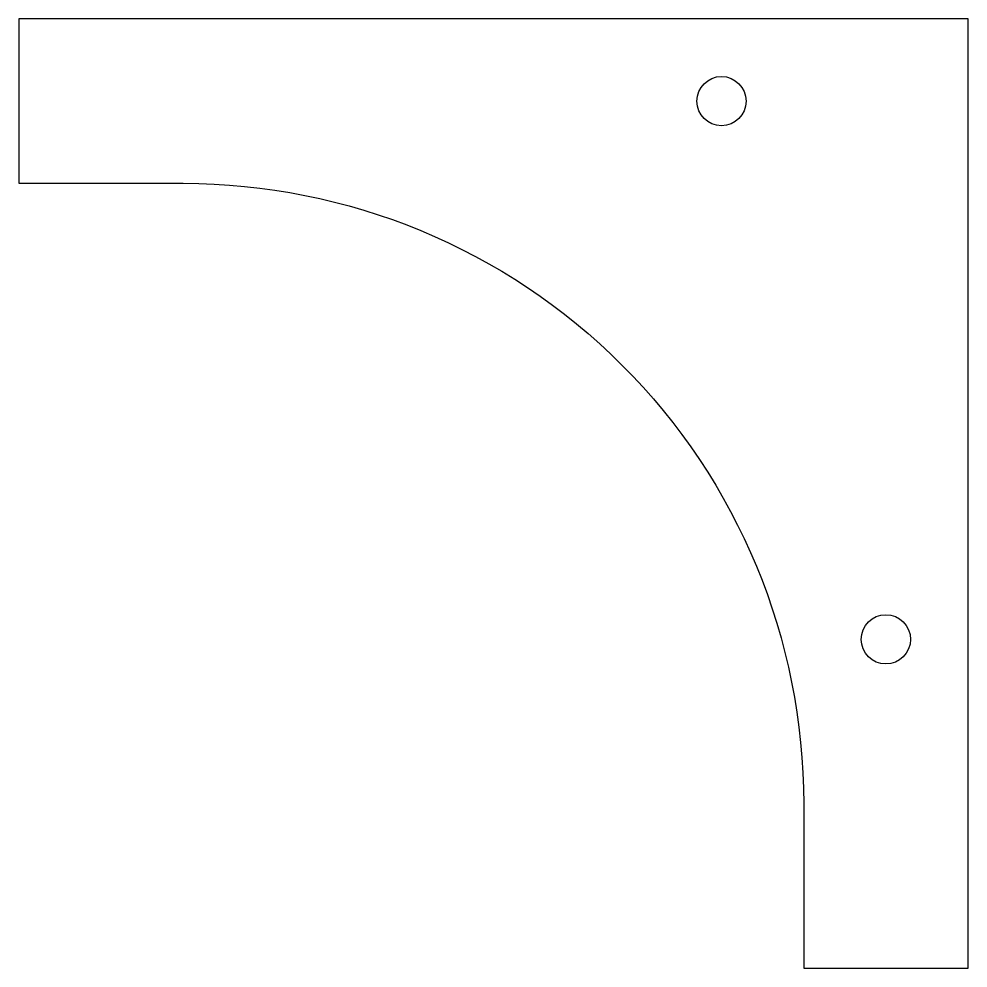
# Model space of a CAD drawing. Header units: millimetres. Extents: x 0 to 116, y 0 to 116.
import ezdxf

# ---------------------------------------------------------------- set-up
doc = ezdxf.new("R2010")
doc.units = ezdxf.units.MM
doc.layers.add('B_SIDE_HOLES_15.5', color=7, linetype='Continuous')
doc.layers.add('OUTSIDE_THROUGH', color=7, linetype='Continuous')

msp = doc.modelspace()

# ---------------------------------------------------------------- linework, layer by layer
at = {"layer": 'B_SIDE_HOLES_15.5'}
for centre in [(85.5, 105.5), (105.5, 40)]:
    msp.add_circle(centre, 3, dxfattribs=at)
at = {"layer": 'OUTSIDE_THROUGH'}
msp.add_lwpolyline([(95.5, 0), (115.5, 0), (115.5, 115.5), (0, 115.5), (0, 95.5), (20, 95.5, -0.414214), (95.5, 20)], format="xyb", close=True, dxfattribs=at)

doc.saveas('drawing.dxf')
